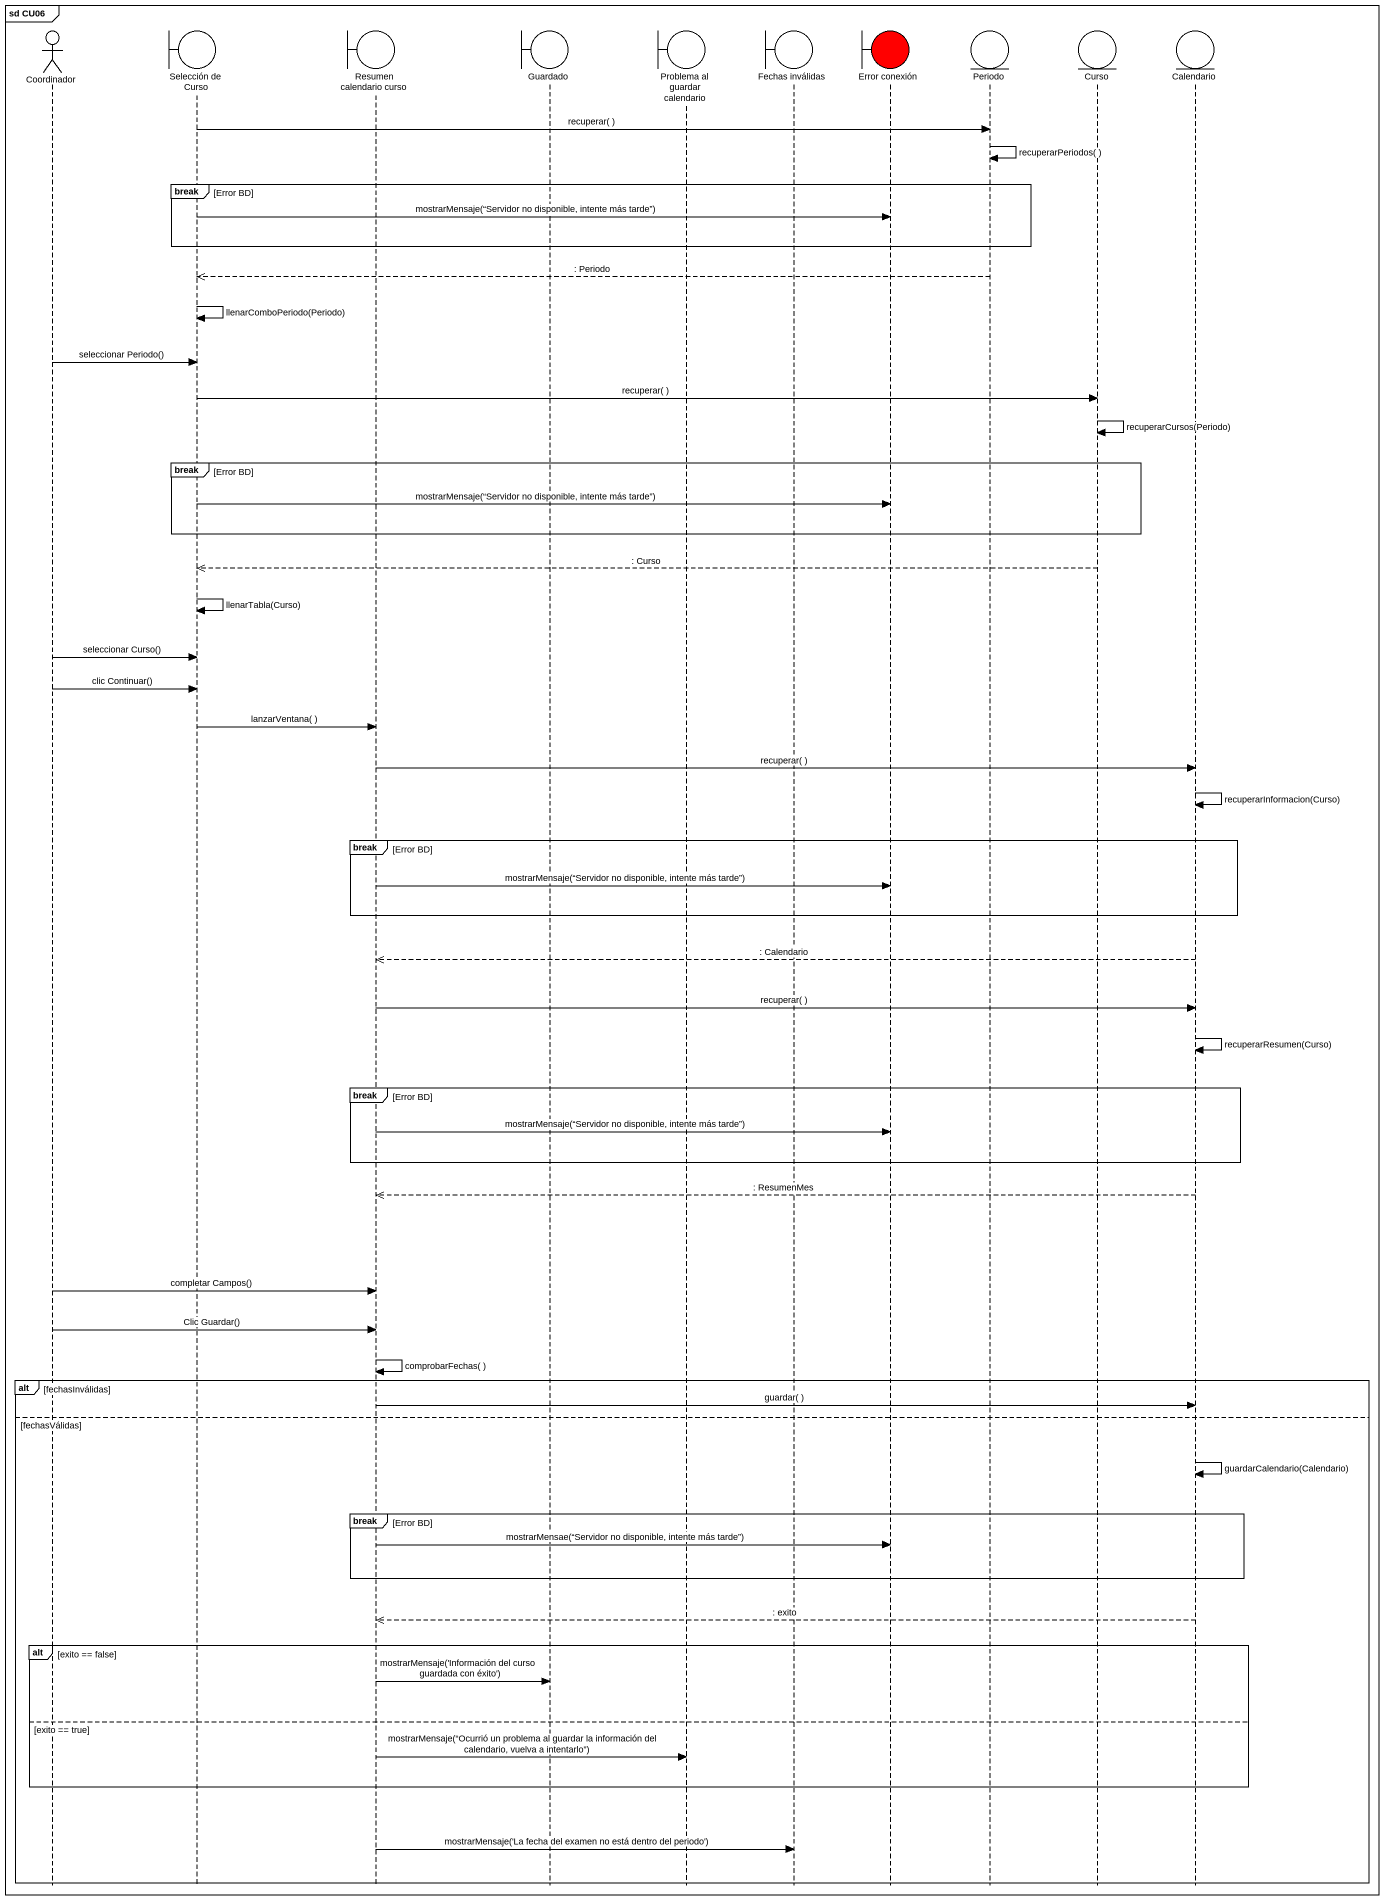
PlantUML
@startuml
mainframe sd CU06
hide footbox
actor Coordinador
boundary "Selección de Curso" as Selección_de_Curso
boundary "Resumen calendario curso" as Resumen_calendario_curso
boundary Guardado
boundary "Problema al guardar calendario" as Problema_al_guardar
boundary "Fechas inválidas" as Fechas_inválidas
boundary "Error conexión" as Error_conexión #FF0000
entity Periodo
entity Curso
entity Calendario

Selección_de_Curso -> Periodo : recuperar( )
Periodo -> Periodo : recuperarPeriodos( )
break Error BD
  Selección_de_Curso -> Error_conexión : mostrarMensaje(“Servidor no disponible, intente más tarde”)
end
Periodo -->> Selección_de_Curso : : Periodo
Selección_de_Curso -> Selección_de_Curso : llenarComboPeriodo(Periodo)
Coordinador -> Selección_de_Curso : seleccionar Periodo()
Selección_de_Curso -> Curso : recuperar( )
Curso -> Curso : recuperarCursos(Periodo)
break Error BD
  Selección_de_Curso -> Error_conexión : mostrarMensaje(“Servidor no disponible, intente más tarde”)
end
Curso -->> Selección_de_Curso : : Curso
Selección_de_Curso -> Selección_de_Curso : llenarTabla(Curso)
Coordinador -> Selección_de_Curso : seleccionar Curso()
Coordinador -> Selección_de_Curso : clic Continuar()
Selección_de_Curso -> Resumen_calendario_curso : lanzarVentana( )
Resumen_calendario_curso -> Calendario : recuperar( )
Calendario -> Calendario : recuperarInformacion(Curso)
break Error BD
  Resumen_calendario_curso -> Error_conexión : mostrarMensaje(“Servidor no disponible, intente más tarde”)
end
Calendario -->> Resumen_calendario_curso : : Calendario
Resumen_calendario_curso -> Calendario : recuperar( )
Calendario -> Calendario : recuperarResumen(Curso)
break Error BD
  Resumen_calendario_curso -> Error_conexión : mostrarMensaje(“Servidor no disponible, intente más tarde”)
end
Calendario -->> Resumen_calendario_curso : : ResumenMes
Coordinador -> Resumen_calendario_curso : completar Campos()
Coordinador -> Resumen_calendario_curso : Clic Guardar()
Resumen_calendario_curso -> Resumen_calendario_curso : comprobarFechas( )
alt fechasInválidas
  Resumen_calendario_curso -> Calendario : guardar( )
else fechasVálidas
  Calendario -> Calendario : guardarCalendario(Calendario)
  break Error BD
    Resumen_calendario_curso -> Error_conexión : mostrarMensae(“Servidor no disponible, intente más tarde”)
  end
  Calendario -->> Resumen_calendario_curso : : exito
  alt exito == false
    Resumen_calendario_curso -> Guardado : mostrarMensaje('Información del curso guardada con éxito')
  else exito == true
    Resumen_calendario_curso -> Problema_al_guardar : mostrarMensaje(“Ocurrió un problema al guardar la información del calendario, vuelva a intentarlo”)
  end
  Resumen_calendario_curso -> Fechas_inválidas : mostrarMensaje('La fecha del examen no está dentro del periodo')
end
@enduml
